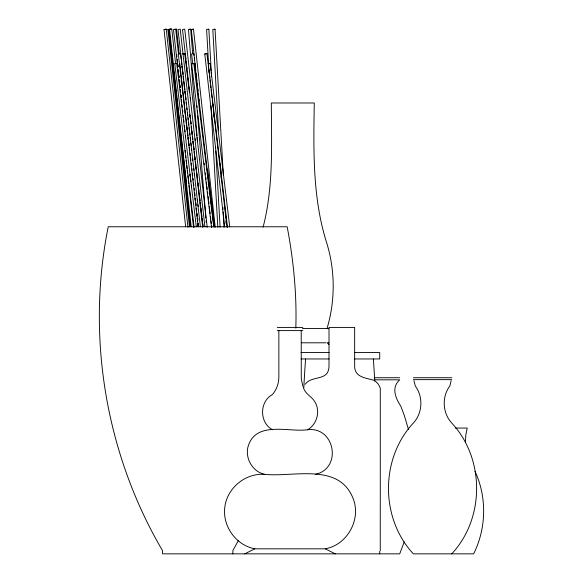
<?xml version="1.0" encoding="UTF-8"?>
<svg xmlns="http://www.w3.org/2000/svg" width="583" height="583" viewBox="0 0 583 583"><rect width="100%" height="100%" fill="white"/><g stroke="black" fill="none" stroke-linecap="round" stroke-linejoin="round"><path stroke-width="0.87" d="M295.814 328.171C296.907 294.175 293.511 260.156 287.164 226.772L108.227 226.772C86.073 336.617 105.763 454.048 162.54 550.658L162.54 553.85L399.705 553.85L404.274 541.811M465.409 441.899L465.824 434.911L467.238 428.053L455.316 428.053M380.262 550.84L380.291 388.176L378.469 384.306L375.503 381.216M263.101 227.173C273.624 186.633 271.452 144.424 271.335 102.987L314.281 102.987C313.494 150.144 312.379 198.46 327.027 243.949C335.247 271.343 335.247 301.098 327.027 328.484L302.49 328.484M451.147 380.619L449.806 386.041C441.674 396.841 442.519 413.114 451.723 423.018C484.903 458.493 484.903 518.374 451.723 553.85M238.462 540.354L232.843 550.658L232.843 553.85M208.721 66.681L206.608 29.456L208.291 29.15L208.86 29.252L211.228 71.017M208.86 29.252L208.306 29.456M218.516 130.242L212.795 29.456L214.201 29.157L215.047 29.252L223.34 175.432M215.047 29.252L214.493 29.456M305.193 384.306C311.73 374.752 329.052 382.003 329.009 365.752L329.009 327.413L354.653 327.413L354.653 365.752C354.318 377.595 366.197 377.857 374.315 380.415M196.996 135.73L188.469 29.493L189.577 29.208L190.714 29.208L192.681 53.723M190.714 29.208L189.89 29.456M264.689 474.336C245.472 472.944 227.268 487.84 224.834 506.948C222.21 526.041 235.896 545.156 254.815 548.822L325.263 548.822C347.657 544.755 361.693 518.804 352.846 497.831C338.337 462.377 293.176 477.419 264.689 474.336C252.424 471.778 244.7 458.005 248.19 446.104C256.207 420.518 288.84 432.469 307.613 429.737C317.035 424.395 320.519 411.292 314.98 401.986C311.89 396.549 305.339 394.108 303.459 387.812M185.649 226.751L164.027 29.551L166.25 29.157L187.966 227.268M167.86 29.551L170.083 29.157L167.897 29.558L189.475 226.751M190.335 226.751L168.713 29.551L169.536 29.354M191.195 226.751L169.573 29.551L170.936 29.157L169.821 29.303M169.617 29.558L171.796 29.157L175.563 63.532M175.089 29.456L176.481 29.157L179.163 53.585M195.852 71.162L191.29 29.551L193.469 29.15L215.229 227.268M198.264 226.758L178.325 53.971L180.548 53.6L181.175 59.029M224.659 226.758L204.764 53.957L206.943 53.6L208.095 63.554M206.943 53.6L204.728 53.971M194.081 227.217L174.805 63.744L176.7 63.401L196.296 226.853M184.498 106.193L179.819 63.656M193.578 63.613L192.456 63.744L194.678 63.379L213.954 226.853M227.508 227.217L208.24 63.744L210.135 63.401L229.731 226.853M244.751 553.85L254.815 548.822M315.388 474.336C342.418 468.543 334.977 426.319 307.613 429.737M193.469 29.179L191.326 29.558M176.992 63.401L174.849 63.751M210.427 63.401L208.277 63.751M183.157 53.92L183.827 53.789M182.698 53.789L183.514 53.6L182.69 53.694M171.154 29.15L168.939 29.558L186.494 184.243M170.389 29.354L171.796 29.157M182.843 53.92L184.738 53.592L189.38 92.42M164.858 29.456L166.213 29.15M184.119 53.738L185.234 53.6L183.572 53.92M193.563 63.511L194.642 63.372M178.886 53.92L180.504 53.592M164.588 29.493L164.071 29.558M169.274 29.493L168.713 29.551M328.878 342.556L327.027 342.804L328.936 344.4M174.594 29.529L176.445 29.15M277.26 327.413L302.817 327.413M277.26 330.605L302.817 330.605M301.666 342.804L325.861 342.804M301.017 352.569L329.082 352.569M354.362 352.569L379.722 352.569L379.722 358.96L354.369 358.96M301.017 358.96L329.082 358.96M374.14 377.733L399.705 377.733M413.383 377.733L451.723 377.733M413.383 379.65L451.723 379.65M374.577 379.817L399.705 379.817C391.047 387.404 395.544 398.255 400.776 406.118L404.274 415.336L408.435 429.321M327.027 328.484L328.878 328.732M325.263 548.822L335.327 553.85M272.465 429.737C259.282 422.639 259.282 401.614 272.465 394.516C276.561 389.67 278.863 383.374 278.856 377.033L278.856 330.605M413.952 380.619L415.3 386.041C423.433 396.841 422.588 413.114 413.383 423.018C380.196 458.493 380.196 518.374 413.383 553.85L473.629 553.85C486.397 528.373 487.06 497.153 474.977 471.297M302.869 386.34L301.273 378.615L301.222 330.605M213.75 226.845L193.796 63.372L191.581 63.751L211.527 227.224M194.015 55.4L193.796 53.592L191.581 53.979L192.769 63.911M194.336 58.111L194.554 59.918M194.984 63.525L195.203 65.332M196.172 73.458L196.384 75.265M207.606 169.157L214.508 226.94M189.752 114.472L190.073 117.183M190.503 120.79L190.83 123.501M191.26 127.109L191.472 128.916M191.8 131.627L192.12 134.33M192.448 137.041L192.66 138.849M192.988 141.56L193.308 144.263M193.629 146.974L193.957 149.685M194.277 152.389L194.605 155.1M194.926 157.811L195.145 159.611M195.575 163.225L195.786 165.033M196.114 167.736L196.325 169.544M196.762 173.158L196.974 174.966M197.302 177.669L197.622 180.38M197.943 183.091L198.271 185.795M198.482 187.602L198.92 191.217M199.131 193.017L199.459 195.728M199.67 197.535L200.1 201.142M200.319 202.95L200.639 205.661M200.967 208.371L201.288 211.075M201.507 212.882L201.937 216.497M202.155 218.297L202.476 221.008M202.797 223.719L203.124 226.423M204.167 163.094L204.385 164.902M205.34 173.027L205.551 174.834M205.872 177.545L206.083 179.353M206.404 182.056L206.725 184.767M206.936 186.575L207.256 189.286M207.577 191.996L207.788 193.804M208.109 196.507L208.43 199.218M208.641 201.026L208.962 203.737M209.282 206.448L209.603 209.151M209.814 210.959L210.135 213.669M210.448 216.38L210.769 219.091M210.98 220.899L211.301 223.602M211.52 225.41L211.731 227.217M182.034 66.09L182.246 67.898M182.676 71.505L182.887 73.312M183.317 76.927L183.528 78.734M184.483 86.86L184.702 88.667M185.015 91.378L185.234 93.185M185.656 96.8L185.868 98.6M184.709 108.001L188.01 135.999M188.229 137.807L189.184 145.932M189.395 147.739L189.715 150.45M190.036 153.154L190.357 155.865M190.568 157.672L190.889 160.383M191.209 163.094L191.523 165.805M191.843 168.509L192.062 170.316M192.375 173.027L192.696 175.738M193.017 178.449L193.228 180.256M193.549 182.96L193.869 185.671M194.19 188.382L194.401 190.189M194.722 192.9L195.043 195.604M195.356 198.315L195.575 200.122M195.888 202.833L196.209 205.544M196.529 208.255L196.741 210.055M197.171 213.669L197.382 215.477M197.703 218.188L197.914 219.995M198.337 223.602L198.555 225.41M177.888 64.647L178.099 66.455M178.522 70.062L178.741 71.869M208.306 65.362L208.619 68.073M208.823 69.887L209.239 73.502M209.45 75.309L209.763 78.027M209.975 79.835L210.39 83.456M210.601 85.264L210.915 87.975M211.119 89.789L212.059 97.929M212.27 99.737L213.21 107.877M213.414 109.684L226.991 227.29M185.649 57.221L185.86 59.029M186.174 61.74L186.487 64.458M186.8 67.169L187.005 68.976M187.427 72.598L187.631 74.405M188.054 78.027L188.469 81.642M189.198 87.975L189.409 89.789M190.35 97.929L190.561 99.737M195.043 138.637L195.254 140.445M190.109 115.485L190.422 118.203M190.736 120.914L191.049 123.625M191.362 126.343L191.676 129.054M191.887 130.869L192.303 134.484M192.514 136.291L192.827 139.009M193.141 141.72L193.454 144.438M193.658 146.246L194.081 149.86M194.285 151.675L194.598 154.386M194.809 156.193L195.225 159.815M195.436 161.622L196.376 169.762M196.58 171.57L199.925 200.523M200.129 202.33L202.95 226.758M181.379 60.836L181.794 64.458M182.005 66.265L182.421 69.887M182.632 71.694L182.945 74.405M183.157 76.22L183.572 79.835M183.783 81.642L184.724 89.789M184.928 91.597L185.241 94.308M185.554 97.026L185.868 99.737M186.181 102.448L186.392 104.262M186.808 107.877L187.019 109.684M187.332 112.402L187.646 115.113M187.959 117.832L188.163 119.639M188.477 122.35L188.79 125.068M189.103 127.779L189.417 130.49M189.73 133.208L189.941 135.016M190.255 137.734L190.568 140.445M190.881 143.156L191.195 145.874M191.508 148.585L191.712 150.392M192.652 158.54L192.864 160.347M193.804 168.487L194.008 170.294M194.431 173.916L194.635 175.723M197.353 199.248L197.557 201.055M197.98 204.669L198.184 206.484M176.715 54.875L176.919 56.689M177.232 59.4L177.545 62.111M177.859 64.83L178.07 66.637M178.485 70.259L178.697 72.066M179.112 75.681L179.324 77.495M179.637 80.206L179.841 82.014M180.264 85.635L180.468 87.443M181.408 95.583L181.619 97.397M207.227 227.261L184.738 29.15L182.523 29.558L204.903 226.758M202.695 227.261L180.213 29.15L177.99 29.558L200.377 226.758M178.456 53.578L175.68 29.15L173.464 29.558L177.779 67.548M181.641 81.62L181.845 83.427M185.132 112.373L185.336 114.181M186.261 122.328L186.465 124.135M186.873 127.75L187.077 129.564M187.391 132.275L187.595 134.083M188.003 137.705L188.207 139.512M188.513 142.23L188.826 144.941M197.965 225.453L197.754 223.639L198.103 226.364M177.983 69.355L178.908 77.503M179.112 79.31L180.038 87.45M180.242 89.257L180.548 91.976M180.854 94.686L181.167 97.405M181.371 99.212L181.677 101.923M181.983 104.641L182.297 107.352M182.603 110.063L182.807 111.878M183.215 115.492L183.426 117.3M183.732 120.018L183.936 121.825M184.345 125.447L184.556 127.254M184.862 129.965L185.066 131.78M185.474 135.394L185.686 137.202M189.89 174.295L190.094 176.102M190.51 179.724L190.714 181.532M196.048 72.97L196.937 81.11M197.141 82.917L197.433 85.635M197.732 88.346L198.031 91.065M198.329 93.776L198.526 95.583M198.92 99.205L199.124 101.012M194.438 192.893L194.635 194.7M195.028 198.322L195.225 200.129M195.524 202.84L195.72 204.655M196.121 208.269L196.42 210.988M196.719 213.699L197.01 216.41M197.214 218.224L197.506 220.935M190.131 174.288L190.43 176.999M190.728 179.717L190.925 181.524M191.319 185.139L191.516 186.954M185.088 150.378L185.285 152.185M185.678 155.799L185.875 157.614M186.174 160.325L186.473 163.043M186.771 165.754L187.07 168.465M187.267 170.28L187.566 172.991M187.864 175.702L188.156 178.42M188.36 180.227L188.754 183.849M188.95 185.656L193.512 227.268M196.828 105.479L196.974 107.294M197.265 110.93L197.484 113.649M197.63 115.47L205.865 218.071M206.083 220.789L206.229 222.611M197.141 137.544L197.433 141.181M225.198 208.124L225.767 218.108M225.92 220.833L226.073 223.559M220.418 163.838L220.935 172.918M221.088 175.636L221.241 178.362M222.895 207.417L222.998 209.231M223.151 211.957L224.025 227.392M211.33 72.831L211.542 76.468M213.138 104.612L213.291 107.338M213.393 109.152L213.546 111.878M213.706 114.603L213.859 117.321M215.506 146.377L215.608 148.199M215.761 150.917L220.09 227.188M208.874 69.406L209.027 72.132M210.937 105.727L217.838 227.392M379.722 551.452L379.722 553.85M303.823 387.688A826.359 584.326 -90 0 1 305.594 358.96M373.339 358.96A826.359 584.326 -90 0 1 374.782 381.399"/></g></svg>
